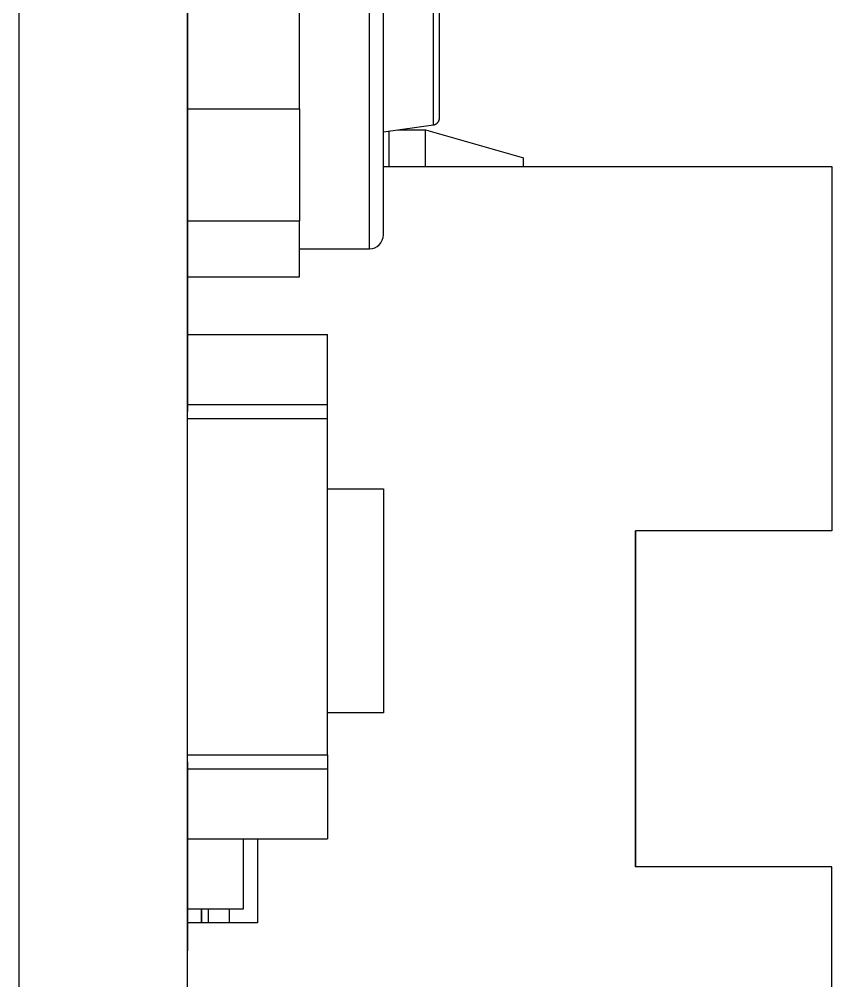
# Model space of a CAD drawing. Extents: x 97.2 to 177, y 92.4 to 133.1.
# Drawn here: x 154.933 to 157.833, y 101.158 to 104.591 of the extents above; entities that cross this region are included whole.
import ezdxf

# ---------------------------------------------------------------- set-up
doc = ezdxf.new("R2010")
doc.units = 0
doc.layers.add('ProjItem011', color=7, linetype='CONTINUOUS')

msp = doc.modelspace()

# ---------------------------------------------------------------- linework, layer by layer
at = {"layer": 'ProjItem011'}
for p, q in [((154.933, 97.8653), (154.933, 117.865)), ((154.933, 97.8653), (154.933, 117.865)), ((154.933, 97.8653), (154.933, 117.865)), ((155.533, 97.8653), (155.533, 117.865)), ((155.533, 97.8653), (155.533, 117.865)), ((156.183, 103.771), (156.183, 106.771)), ((156.183, 103.771), (156.183, 106.771)), ((156.233, 103.821), (156.233, 106.721)), ((156.233, 103.821), (156.233, 106.721)), ((156.411, 104.213), (156.411, 105.215)), ((156.411, 104.213), (156.411, 105.215)), ((156.433, 104.238), (156.433, 105.215)), ((156.433, 104.238), (156.433, 105.215)), ((155.933, 104.271), (155.933, 105.071)), ((155.933, 104.271), (155.933, 105.071)), ((155.533, 104.971), (155.533, 104.321)), ((155.533, 104.971), (155.533, 104.321)), ((155.533, 104.971), (155.533, 104.321)), ((155.533, 104.971), (155.533, 104.321)), ((155.533, 104.321), (155.533, 103.74)), ((155.533, 104.321), (155.533, 103.74)), ((155.533, 104.321), (155.533, 104.321)), ((155.533, 104.321), (155.533, 103.74)), ((155.533, 104.321), (155.533, 103.74)), ((155.533, 104.321), (155.533, 104.321)), ((155.533, 104.271), (155.533, 104.271)), ((155.533, 104.271), (155.933, 104.271)), ((155.533, 104.271), (155.533, 104.271)), ((155.533, 104.271), (155.933, 104.271)), ((155.933, 104.271), (155.933, 103.871)), ((155.933, 104.271), (155.933, 103.871)), ((156.411, 104.213), (156.233, 104.188)), ((156.411, 104.213), (156.233, 104.188)), ((156.253, 104.065), (156.253, 104.191)), ((156.253, 104.065), (156.253, 104.191)), ((156.286, 104.196), (156.383, 104.196)), ((156.286, 104.196), (156.383, 104.196)), ((156.383, 104.065), (156.383, 104.196)), ((156.383, 104.196), (156.733, 104.096)), ((156.383, 104.065), (156.383, 104.196)), ((156.383, 104.196), (156.733, 104.096)), ((156.233, 104.065), (157.833, 104.065)), ((156.233, 104.065), (157.833, 104.065)), ((156.733, 104.065), (156.733, 104.096)), ((156.733, 104.065), (156.733, 104.096)), ((157.833, 104.065), (157.833, 102.765)), ((157.833, 104.065), (157.833, 102.765)), ((155.533, 103.871), (155.533, 103.871)), ((155.533, 103.871), (155.933, 103.871)), ((155.533, 103.871), (155.533, 103.871)), ((155.533, 103.871), (155.933, 103.871)), ((155.933, 103.671), (155.933, 103.871)), ((155.933, 103.671), (155.933, 103.871)), ((155.933, 103.771), (156.183, 103.771)), ((155.933, 103.771), (156.183, 103.771)), ((155.533, 103.74), (155.533, 103.74)), ((155.533, 103.74), (155.533, 103.19)), ((155.533, 103.74), (155.533, 103.19)), ((155.533, 103.74), (155.533, 103.74)), ((155.533, 103.74), (155.533, 103.19)), ((155.533, 103.74), (155.533, 103.19)), ((155.533, 103.671), (155.533, 103.671)), ((155.533, 103.671), (155.933, 103.671)), ((155.533, 103.671), (155.533, 103.671)), ((155.533, 103.671), (155.933, 103.671)), ((155.533, 103.465), (155.533, 103.465)), ((155.533, 103.465), (156.033, 103.465)), ((155.533, 103.465), (155.533, 103.465)), ((155.533, 103.465), (156.033, 103.465)), ((156.033, 103.215), (156.033, 103.465)), ((156.033, 103.215), (156.033, 103.465)), ((155.533, 103.215), (155.533, 103.215)), ((155.533, 103.215), (156.033, 103.215)), ((155.533, 103.215), (155.533, 103.215)), ((155.533, 103.215), (156.033, 103.215)), ((156.033, 103.165), (156.033, 103.215)), ((156.033, 103.165), (156.033, 103.215)), ((155.533, 103.165), (156.033, 103.165)), ((155.533, 103.165), (156.033, 103.165)), ((156.033, 101.965), (156.033, 103.165)), ((156.033, 101.965), (156.033, 103.165)), ((156.033, 102.915), (156.233, 102.915)), ((156.033, 102.915), (156.233, 102.915)), ((156.233, 102.915), (156.233, 102.115)), ((156.233, 102.915), (156.233, 102.115)), ((157.133, 101.565), (157.133, 102.765)), ((157.833, 102.765), (157.133, 102.765)), ((157.133, 102.765), (157.133, 101.565)), ((157.133, 101.565), (157.133, 102.765)), ((157.833, 102.765), (157.133, 102.765)), ((157.133, 102.765), (157.133, 101.565)), ((156.233, 102.115), (156.033, 102.115)), ((156.233, 102.115), (156.033, 102.115)), ((155.533, 101.965), (156.033, 101.965)), ((155.533, 101.965), (156.033, 101.965)), ((155.533, 101.94), (155.533, 101.39)), ((155.533, 101.94), (155.533, 101.39)), ((155.533, 101.94), (155.533, 101.39)), ((155.533, 101.94), (155.533, 101.39)), ((156.033, 101.965), (156.033, 101.915)), ((156.033, 101.965), (156.033, 101.915)), ((155.533, 101.915), (155.533, 101.915)), ((155.533, 101.915), (156.033, 101.915)), ((155.533, 101.915), (155.533, 101.915)), ((155.533, 101.915), (156.033, 101.915)), ((156.033, 101.915), (156.033, 101.665)), ((156.033, 101.915), (156.033, 101.665)), ((155.533, 101.665), (155.533, 101.665)), ((155.533, 101.665), (156.033, 101.665)), ((155.533, 101.665), (155.533, 101.665)), ((155.533, 101.665), (156.033, 101.665)), ((155.733, 101.415), (155.733, 101.665)), ((155.733, 101.415), (155.733, 101.665)), ((155.783, 101.665), (155.783, 101.365)), ((155.783, 101.665), (155.783, 101.365)), ((157.833, 101.565), (157.133, 101.565)), ((157.833, 101.565), (157.133, 101.565)), ((157.833, 100.265), (157.833, 101.565)), ((157.833, 100.265), (157.833, 101.565)), ((155.533, 101.415), (155.533, 101.415)), ((155.533, 101.415), (155.733, 101.415)), ((155.533, 101.415), (155.533, 101.415)), ((155.533, 101.415), (155.733, 101.415)), ((155.533, 101.39), (155.533, 101.382)), ((155.533, 101.39), (155.533, 101.382)), ((155.533, 101.39), (155.533, 101.39)), ((155.533, 101.39), (155.533, 101.382)), ((155.533, 101.39), (155.533, 101.382)), ((155.533, 101.39), (155.533, 101.39)), ((155.583, 101.365), (155.583, 101.415)), ((155.583, 101.415), (155.583, 101.365)), ((155.583, 101.365), (155.583, 101.415)), ((155.583, 101.415), (155.583, 101.365)), ((155.608, 101.365), (155.608, 101.415)), ((155.608, 101.365), (155.608, 101.415)), ((155.683, 101.365), (155.683, 101.415)), ((155.683, 101.365), (155.683, 101.415)), ((155.533, 101.382), (155.533, 101.265)), ((155.533, 101.382), (155.533, 101.265)), ((155.533, 101.382), (155.533, 101.382)), ((155.533, 101.382), (155.533, 101.265)), ((155.533, 101.382), (155.533, 101.265)), ((155.533, 101.382), (155.533, 101.382)), ((155.783, 101.365), (155.533, 101.365)), ((155.533, 101.365), (155.533, 101.365)), ((155.783, 101.365), (155.533, 101.365)), ((155.533, 101.365), (155.533, 101.365)), ((155.533, 101.265), (155.533, 101.265)), ((155.533, 101.265), (155.533, 101.265))]:
    msp.add_line(p, q, dxfattribs=at)
for points, degree in [([(156.411, 104.213), (156.431, 104.218), (156.433, 104.238)], 2), ([(156.411, 104.213), (156.431, 104.218), (156.433, 104.238)], 2), ([(156.183, 103.771), (156.209, 103.77), (156.233, 103.794), (156.233, 103.821)], 3), ([(156.183, 103.771), (156.209, 103.77), (156.233, 103.794), (156.233, 103.821)], 3)]:
    msp.add_open_spline(points, degree=degree, dxfattribs=at)

doc.saveas('drawing.dxf')
